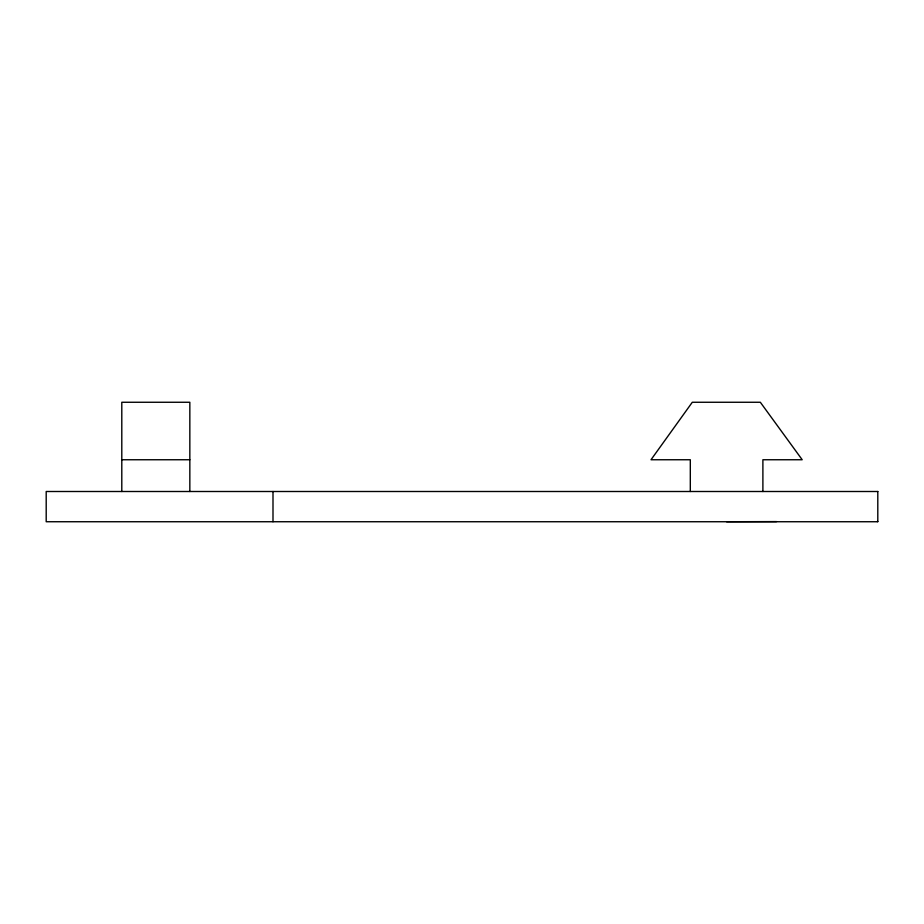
<?xml version="1.0" encoding="UTF-8"?>
<svg xmlns="http://www.w3.org/2000/svg" width="924" height="924" viewBox="0 0 924 924"><rect width="100%" height="100%" fill="white"/><g stroke="black" fill="none" stroke-linecap="round" stroke-linejoin="round"><path stroke-width="1.39" d="M726.599 521.737L776.53 521.598M121.795 459.748L189.836 459.748M877.153 521.529L877.8 521.529M762.889 491.499L762.889 459.748L802.205 459.748L760.337 402.263L692.295 402.263L651.004 459.748L690.309 459.748L690.309 491.499M272.996 491.499L272.996 521.737M189.836 491.499L189.836 402.263L121.795 402.263L121.795 491.499M877.8 491.499L46.2 491.499L46.2 521.737L877.8 521.737L877.8 491.499"/></g></svg>
